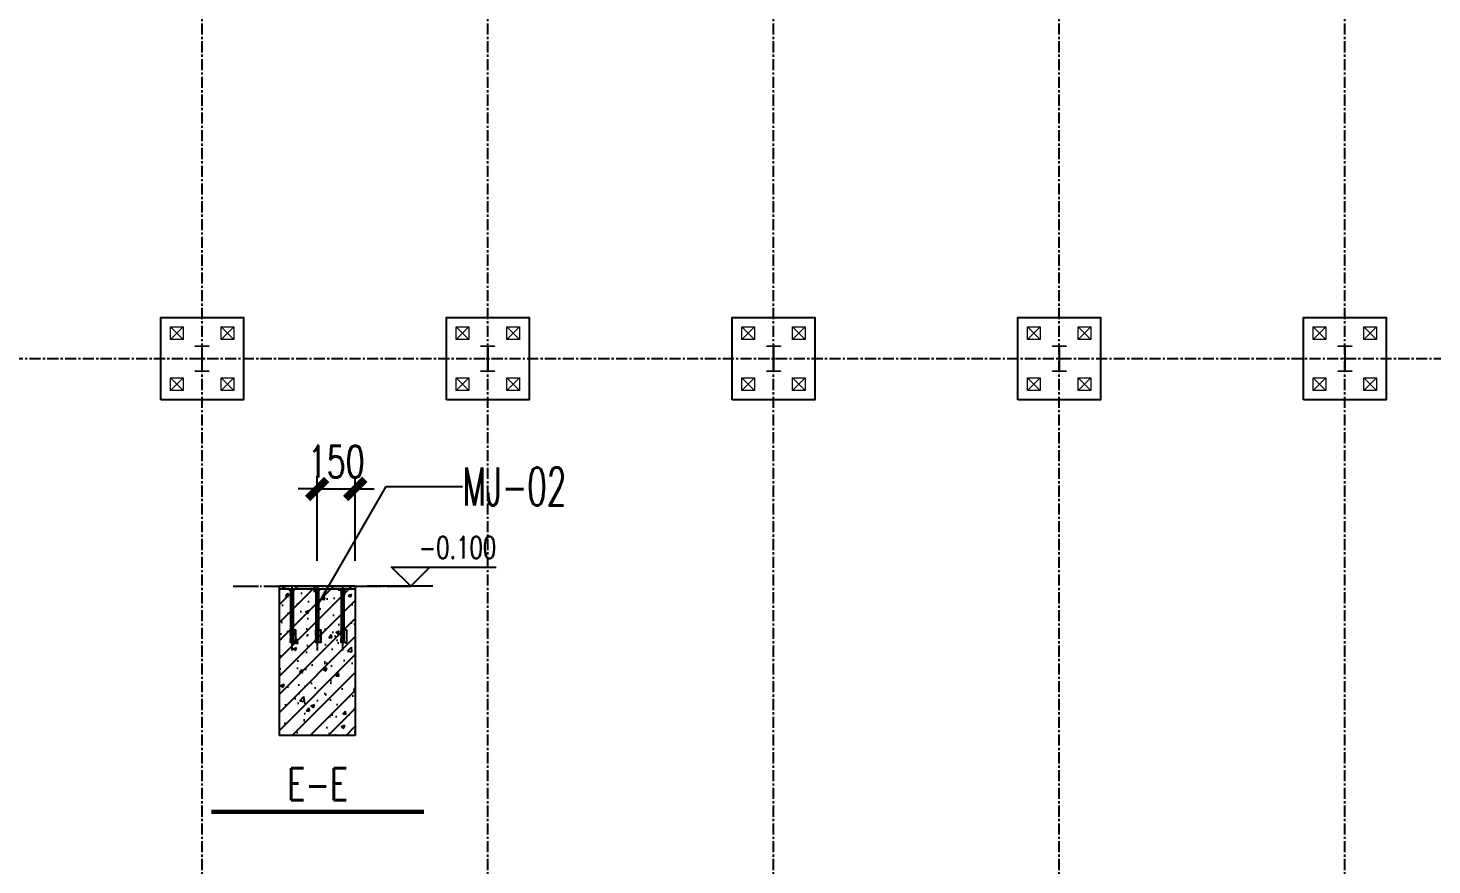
# Model space of a CAD drawing. Extents: x 782294 to 1727252, y -631030 to 17645.
# Drawn here: x 1114496 to 1158720, y -549418 to -523052 of the extents above; entities that cross this region are included whole.
import ezdxf
from ezdxf.enums import TextEntityAlignment as Align

# ---------------------------------------------------------------- set-up
doc = ezdxf.new("R2010")
doc.units = 0
for name, pattern in [('CENTER', [2, 1.25, -0.25, 0.25, -0.25]), ('ZN-CENTER', [2, 1.25, -0.25, 0.25, -0.25]), ('ZN-DOTE', [2.42, 2, -0.2, 0.02, -0.2])]:
    doc.linetypes.add(name, pattern=pattern)
doc.layers.get('Defpoints').update_dxf_attribs({"color": 210})
for name, color, linetype in [('!ZN1-填充-8', 8, 'Continuous'), ('!ZN2-WALL-5', 5, 'Continuous'), ('!ZN3-铝板幕墙-3', 3, 'Continuous'), ('!ZN6-轴线-1', 1, 'ZN-CENTER'), ('2钢材断面', 2, 'Continuous'), ('3符号', 3, 'Continuous'), ('40钢材投影', 40, 'Continuous'), ('A-AXIS-DP', 126, 'Continuous'), ('ALT_CEN-0-30', 1, 'CENTER'), ('DIM', 173, 'Continuous'), ('DOTE', 1, 'CENTER'), ('S-DOTE1', 140, 'CENTER'), ('S-HATCH1-W', 252, 'Continuous'), ('TEXT', 7, 'Continuous'), ('结构轮廓线', 1, 'Continuous')]:
    doc.layers.add(name, color=color, linetype=linetype)
doc.layers.add('S-col', color=2, linetype='Continuous', lineweight=0)
doc.layers.add('S-zhuang', color=1, linetype='Continuous', lineweight=0)
doc.styles.add('DHTEXT-1', font='romans.shx', dxfattribs={"width": 0.7, "bigfont": 'chinese.shx'})
doc.styles.add('卓越符号', font='ROMANS.shx', dxfattribs={"width": 0.7, "bigfont": 'CHINESE.shx'})
doc.dimstyles.new('ZN50', dxfattribs={"dimscale": 50, "dimtxt": 2.5, "dimasz": 1.5, "dimexe": 1, "dimexo": 2, "dimgap": 0.9, "dimtad": 1, "dimdec": 0, "dimdsep": 46, "dimtxsty": 'DHTEXT-1', "dimblk": 'ARCHTICK', "dimcen": 2.5, "dimclrd": 173, "dimclre": 173, "dimclrt": 7, "dimazin": 2, "dimtfac": 1, "dimtdec": 0, "dimtix": 1, "dimtmove": 2, "dimatfit": 3, "dimfxl": 0, "dimtolj": 1, "dimtzin": 12, "dimarcsym": 0})

# ---------------------------------------------------------------- blocks, each defined once
blk = doc.blocks.new('20250821100720')
at = {"layer": 'DOTE', "ltscale": 280}
for p, q in [((121000, -8180), (121000, 83777.4)), ((130000, -8180), (130000, 83777.4)), ((139000, -8180), (139000, 83777.4)), ((148000, -8180), (148000, 83777.4)), ((157000, -8180), (157000, 83777.4)), ((195431, 53850), (-7455.8, 53850))]:
    blk.add_line(p, q, dxfattribs=at)
blk = doc.blocks.new('20240319170557')
at = {"layer": '!ZN1-填充-8'}
h = blk.add_hatch(color=252, dxfattribs=at)
h.dxf.hatch_style = 1
h.paths.add_polyline_path([(-105, 114.7), (-112.9, 114.7), (-105, 106.7)])
h = blk.add_hatch(color=252, dxfattribs=at)
h.dxf.hatch_style = 1
h.paths.add_polyline_path([(-95, 106.7), (-105, 106.7), (-105, 114.7), (-95, 114.7)])
h = blk.add_hatch(color=252, dxfattribs=at)
h.dxf.hatch_style = 1
h.paths.add_polyline_path([(-95, 114.7), (-87.1, 114.7), (-95, 106.7)])
h = blk.add_hatch(color=252, dxfattribs=at)
h.dxf.hatch_style = 1
h.paths.add_polyline_path([(-5, 114.7), (-12.9, 114.7), (-5, 106.7)])
h = blk.add_hatch(color=252, dxfattribs=at)
h.dxf.hatch_style = 1
h.paths.add_polyline_path([(5, 106.7), (-5, 106.7), (-5, 114.7), (5, 114.7)])
h = blk.add_hatch(color=252, dxfattribs=at)
h.dxf.hatch_style = 1
h.paths.add_polyline_path([(5, 114.7), (12.9, 114.7), (5, 106.7)])
h = blk.add_hatch(color=252, dxfattribs=at)
h.dxf.hatch_style = 1
h.paths.add_polyline_path([(95, 114.7), (87.1, 114.7), (95, 106.7)])
h = blk.add_hatch(color=252, dxfattribs=at)
h.dxf.hatch_style = 1
h.paths.add_polyline_path([(105, 106.7), (95, 106.7), (95, 114.7), (105, 114.7)])
h = blk.add_hatch(color=252, dxfattribs=at)
h.dxf.hatch_style = 1
h.paths.add_polyline_path([(105, 114.7), (112.9, 114.7), (105, 106.7)])
at = {"color": 8}
for p, q in [((-90.8, -46.3), (-99.2, -46.3)), ((-90.8, -47.3), (-99.2, -47.3)), ((-90.8, -48.4), (-99.2, -48.4)), ((-90.8, -49.4), (-99.2, -49.4)), ((-90.8, -50.5), (-99.2, -50.5)), ((-90.8, -51.5), (-99.2, -51.5)), ((-90.8, -51.5), (-99.2, -51.5)), ((-90.8, -52.6), (-99.2, -52.6)), ((-90.8, -53.6), (-99.2, -53.6)), ((-90.8, -54.6), (-99.2, -54.6)), ((9.2, -46.3), (0.8, -46.3)), ((9.2, -47.3), (0.8, -47.3)), ((9.2, -48.4), (0.8, -48.4)), ((9.2, -49.4), (0.8, -49.4)), ((9.2, -50.5), (0.8, -50.5)), ((9.2, -51.5), (0.8, -51.5)), ((9.2, -51.5), (0.8, -51.5)), ((9.2, -52.6), (0.8, -52.6)), ((9.2, -53.6), (0.8, -53.6)), ((9.2, -54.6), (0.8, -54.6)), ((109.2, -46.3), (100.8, -46.3)), ((109.2, -47.3), (100.8, -47.3)), ((109.2, -48.4), (100.8, -48.4)), ((109.2, -49.4), (100.8, -49.4)), ((109.2, -50.5), (100.8, -50.5)), ((109.2, -51.5), (100.8, -51.5)), ((109.2, -51.5), (100.8, -51.5)), ((109.2, -52.6), (100.8, -52.6)), ((109.2, -53.6), (100.8, -53.6)), ((109.2, -54.6), (100.8, -54.6)), ((-90.8, -55.7), (-99.2, -55.7)), ((-90.8, -56.7), (-99.2, -56.7)), ((-90.8, -57.8), (-99.2, -57.8)), ((-90.8, -58.8), (-99.2, -58.8)), ((-90.8, -59.9), (-99.2, -59.9)), ((-90.8, -60.9), (-99.2, -60.9)), ((-90.8, -62), (-99.2, -62)), ((-90.8, -62), (-99.2, -62)), ((-90.8, -63), (-99.2, -63)), ((-90.8, -64), (-99.2, -64)), ((-90.8, -65.1), (-99.2, -65.1)), ((-90.8, -66.1), (-99.2, -66.1)), ((-90.8, -67.2), (-99.2, -67.2)), ((-90.8, -68.2), (-99.2, -68.2)), ((-90.8, -69.3), (-99.2, -69.3)), ((-90.8, -70.3), (-99.2, -70.3)), ((-90.8, -71.3), (-99.2, -71.3)), ((-90.8, -72.4), (-99.2, -72.4)), ((-90.8, -73.4), (-99.2, -73.4)), ((-90.8, -74.5), (-99.2, -74.5)), ((-90.8, -75.5), (-99.2, -75.5)), ((-90.8, -76.6), (-99.2, -76.6)), ((-90.8, -77.6), (-99.2, -77.6)), ((-90.8, -78.6), (-99.2, -78.6)), ((-90.8, -79.7), (-99.2, -79.7)), ((-90.8, -80.7), (-99.2, -80.7)), ((-90.8, -81.8), (-99.2, -81.8)), ((-90.8, -82.8), (-99.2, -82.8)), ((-90.8, -83.9), (-99.2, -83.9)), ((-90.8, -84.9), (-99.2, -84.9)), ((-90.8, -86), (-99.2, -86)), ((-90.8, -87), (-99.2, -87)), ((-90.8, -88), (-99.2, -88)), ((-90.8, -89.1), (-99.2, -89.1)), ((-90.8, -90.1), (-99.2, -90.1)), ((-90.8, -91.2), (-99.2, -91.2)), ((-90.8, -92.2), (-99.2, -92.2)), ((-90.8, -93.3), (-99.2, -93.3)), ((-90.8, -94.3), (-99.2, -94.3)), ((9.2, -55.7), (0.8, -55.7)), ((9.2, -56.7), (0.8, -56.7)), ((9.2, -57.8), (0.8, -57.8)), ((9.2, -58.8), (0.8, -58.8)), ((9.2, -59.9), (0.8, -59.9)), ((9.2, -60.9), (0.8, -60.9)), ((9.2, -62), (0.8, -62)), ((9.2, -62), (0.8, -62)), ((9.2, -63), (0.8, -63)), ((9.2, -64), (0.8, -64)), ((9.2, -65.1), (0.8, -65.1)), ((9.2, -66.1), (0.8, -66.1)), ((9.2, -67.2), (0.8, -67.2)), ((9.2, -68.2), (0.8, -68.2)), ((9.2, -69.3), (0.8, -69.3)), ((9.2, -70.3), (0.8, -70.3)), ((9.2, -71.3), (0.8, -71.3)), ((9.2, -72.4), (0.8, -72.4)), ((9.2, -73.4), (0.8, -73.4)), ((9.2, -74.5), (0.8, -74.5)), ((9.2, -75.5), (0.8, -75.5)), ((9.2, -76.6), (0.8, -76.6)), ((9.2, -77.6), (0.8, -77.6)), ((9.2, -78.6), (0.8, -78.6)), ((9.2, -79.7), (0.8, -79.7)), ((9.2, -80.7), (0.8, -80.7)), ((9.2, -81.8), (0.8, -81.8)), ((9.2, -82.8), (0.8, -82.8)), ((9.2, -83.9), (0.8, -83.9)), ((9.2, -84.9), (0.8, -84.9)), ((9.2, -86), (0.8, -86)), ((9.2, -87), (0.8, -87)), ((9.2, -88), (0.8, -88)), ((9.2, -89.1), (0.8, -89.1)), ((9.2, -90.1), (0.8, -90.1)), ((9.2, -91.2), (0.8, -91.2)), ((9.2, -92.2), (0.8, -92.2)), ((9.2, -93.3), (0.8, -93.3)), ((9.2, -94.3), (0.8, -94.3)), ((109.2, -55.7), (100.8, -55.7)), ((109.2, -56.7), (100.8, -56.7)), ((109.2, -57.8), (100.8, -57.8)), ((109.2, -58.8), (100.8, -58.8)), ((109.2, -59.9), (100.8, -59.9)), ((109.2, -60.9), (100.8, -60.9)), ((109.2, -62), (100.8, -62)), ((109.2, -62), (100.8, -62)), ((109.2, -63), (100.8, -63)), ((109.2, -64), (100.8, -64)), ((109.2, -65.1), (100.8, -65.1)), ((109.2, -66.1), (100.8, -66.1)), ((109.2, -67.2), (100.8, -67.2)), ((109.2, -68.2), (100.8, -68.2)), ((109.2, -69.3), (100.8, -69.3)), ((109.2, -70.3), (100.8, -70.3)), ((109.2, -71.3), (100.8, -71.3)), ((109.2, -72.4), (100.8, -72.4)), ((109.2, -73.4), (100.8, -73.4)), ((109.2, -74.5), (100.8, -74.5)), ((109.2, -75.5), (100.8, -75.5)), ((109.2, -76.6), (100.8, -76.6)), ((109.2, -77.6), (100.8, -77.6)), ((109.2, -78.6), (100.8, -78.6)), ((109.2, -79.7), (100.8, -79.7)), ((109.2, -80.7), (100.8, -80.7)), ((109.2, -81.8), (100.8, -81.8)), ((109.2, -82.8), (100.8, -82.8)), ((109.2, -83.9), (100.8, -83.9)), ((109.2, -84.9), (100.8, -84.9)), ((109.2, -86), (100.8, -86)), ((109.2, -87), (100.8, -87)), ((109.2, -88), (100.8, -88)), ((109.2, -89.1), (100.8, -89.1)), ((109.2, -90.1), (100.8, -90.1)), ((109.2, -91.2), (100.8, -91.2)), ((109.2, -92.2), (100.8, -92.2)), ((109.2, -93.3), (100.8, -93.3)), ((109.2, -94.3), (100.8, -94.3))]:
    blk.add_line(p, q, dxfattribs=at)
at = {"layer": '2钢材断面'}
for p, q in [((-150, 126.7), (-150, 114.7)), ((150, 126.7), (-150, 126.7)), ((-94, 114.7), (-150, 114.7)), ((94, 114.7), (-94, 114.7)), ((150, 114.7), (94, 114.7)), ((150, 126.7), (150, 114.7))]:
    blk.add_line(p, q, dxfattribs=at)
at = {"layer": '40钢材投影'}
for p, q in [((-105, 106.7), (-112.9, 114.7)), ((-105, 114.7), (-105, -95.3)), ((-95, 114.7), (-95, -95.3)), ((-95, 106.7), (-87.1, 114.7)), ((-5, 106.7), (-12.9, 114.7)), ((-5, 114.7), (-5, -95.3)), ((5, 114.7), (5, -95.3)), ((5, 106.7), (12.9, 114.7)), ((95, 106.7), (87.1, 114.7)), ((95, 114.7), (95, -95.3)), ((105, 114.7), (105, -95.3)), ((105, 106.7), (112.9, 114.7)), ((-95, -95.3), (-105, -95.3)), ((5, -95.3), (-5, -95.3)), ((105, -95.3), (95, -95.3))]:
    blk.add_line(p, q, dxfattribs=at)
for points in [[(-105, -67.3), (-105, -45.3), (-95, -45.3), (-95, -95.3), (-105, -95.3), (-105, -79.3)], [(-95, -67.3), (-95, -45.3), (-85, -45.3), (-85, -95.3), (-95, -95.3), (-95, -79.3)], [(-5, -67.3), (-5, -45.3), (5, -45.3), (5, -95.3), (-5, -95.3), (-5, -79.3)], [(5, -67.3), (5, -45.3), (15, -45.3), (15, -95.3), (5, -95.3), (5, -79.3)], [(95, -67.3), (95, -45.3), (105, -45.3), (105, -95.3), (95, -95.3), (95, -79.3)], [(105, -67.3), (105, -45.3), (115, -45.3), (115, -95.3), (105, -95.3), (105, -79.3)]]:
    blk.add_lwpolyline(points, dxfattribs=at)
at = {"layer": 'ALT_CEN-0-30', "ltscale": 0.3}
for p, q in [((-100, 126.7), (-100, -126.7)), ((0, 126.7), (0, -126.7)), ((100, 126.7), (100, -126.7))]:
    blk.add_line(p, q, dxfattribs=at)
blk = doc.blocks.new('_ArchTick')
at = {"color": 0, "linetype": 'ByBlock', "const_width": 0.4}
blk.add_lwpolyline([(-0.5, -0.5), (0.5, 0.5)], dxfattribs=at)
blk = doc.blocks.new('*U418')
at = {"const_width": 0.7}
blk.add_lwpolyline([(-16.73, 0), (16.73, 0)], dxfattribs=at)
at = {"color": 0, "style": '卓越符号', "width": 0.7, "flags": 8}
blk.add_attdef('图名', text='', height=5, dxfattribs=at).set_placement((0, 1.85), align=Align.CENTER)
blk.add_attdef('比例', (19.53, 1.85), '', height=4, dxfattribs=at)
blk = doc.blocks.new('*D368')
at = {"layer": 'Defpoints', "color": 0, "ltscale": 500, "transparency": 16777216}
for p in [(322250, -569285.4), (322100, -569668.4), (322250, -569668.4)]:
    blk.add_point(p, dxfattribs=at)
at = {"layer": 'DIM', "color": 173, "linetype": 'ByBlock', "lineweight": -2, "ltscale": 500, "transparency": 16777216}
for p, q in [((322100, -569568.4), (322100, -569235.4)), ((322250, -569568.4), (322250, -569235.4)), ((322100, -569285.4), (322025, -569285.4)), ((322100, -569285.4), (322250, -569285.4)), ((322250, -569285.4), (322325, -569285.4))]:
    blk.add_line(p, q, dxfattribs=at)
at = {"layer": 'DIM', "color": 173, "lineweight": -2, "ltscale": 500, "transparency": 16777216, "xscale": 75, "yscale": 75, "zscale": 75}
blk.add_blockref('_ArchTick', (322100, -569285.4), dxfattribs=at)
at = {"layer": 'DIM', "color": 173, "lineweight": -2, "ltscale": 500, "transparency": 16777216, "xscale": 75, "yscale": 75, "zscale": 75, "rotation": 180}
blk.add_blockref('_ArchTick', (322250, -569285.4), dxfattribs=at)
at = {"layer": 'DIM', "color": 7, "ltscale": 500, "transparency": 16777216, "insert": (322175, -569177.9), "char_height": 125, "attachment_point": 5, "style": 'DHTEXT-1'}
blk.add_mtext('\\A1;150', dxfattribs=at)
blk = doc.blocks.new('*U24')
at = {"ltscale": 10}
blk.add_line((3.48, 0), (-6.85, 0), dxfattribs=at)
blk.add_lwpolyline([(3, 3), (0, 0), (-3, 3), (13.45, 3)])
at = {"color": 0, "style": '卓越符号', "width": 0.7, "flags": 8}
blk.add_attdef('±0.000', text='', height=3.5, dxfattribs=at).set_placement((13.45, 4.35), align=Align.RIGHT)
blk = doc.blocks.new('S-ZHUANG-400')
at = {"layer": 'S-zhuang'}
for p, q in [((200, -200), (-200, 200)), ((-200, -200), (200, 200))]:
    blk.add_line(p, q, dxfattribs=at)
blk.add_lwpolyline([(-200, 200), (200, 200), (200, -200), (-200, -200)], close=True, dxfattribs=at)
blk = doc.blocks.new('CT4')
at = {"layer": 'S-DOTE1', "ltscale": 0.25}
for p, q in [((-99971, -169242), (-100091, -169242)), ((-100031, -169182), (-100031, -169302))]:
    blk.add_line(p, q, dxfattribs=at)
at = {"layer": 'S-HATCH1-W'}
blk.add_lwpolyline([(-101331, -170542), (-101331, -167942), (-98731, -167942), (-98731, -170542)], close=True, dxfattribs=at)
at = {"layer": 'S-zhuang', "rotation": 90}
for p in [(-100831, -168442), (-99231, -168442), (-100831, -170042), (-99231, -170042)]:
    blk.add_blockref('S-ZHUANG-400', p, dxfattribs=at)
blk = doc.blocks.new('A$C46867589')
at = {"layer": 'S-col'}
for points in [[(120785, 54250), (121215, 54250), (121215, 54232), (121006, 54232), (121006, 53468), (121215, 53468), (121215, 53450), (120785, 53450), (120785, 53468), (120994, 53468), (120994, 54232), (120785, 54232)], [(129785, 54250), (130215, 54250), (130215, 54232), (130006, 54232), (130006, 53468), (130215, 53468), (130215, 53450), (129785, 53450), (129785, 53468), (129994, 53468), (129994, 54232), (129785, 54232)], [(138785, 54250), (139215, 54250), (139215, 54232), (139006, 54232), (139006, 53468), (139215, 53468), (139215, 53450), (138785, 53450), (138785, 53468), (138994, 53468), (138994, 54232), (138785, 54232)], [(147785, 54250), (148215, 54250), (148215, 54232), (148006, 54232), (148006, 53468), (148215, 53468), (148215, 53450), (147785, 53450), (147785, 53468), (147994, 53468), (147994, 54232), (147785, 54232)], [(156785, 54250), (157215, 54250), (157215, 54232), (157006, 54232), (157006, 53468), (157215, 53468), (157215, 53450), (156785, 53450), (156785, 53468), (156994, 53468), (156994, 54232), (156785, 54232)]]:
    blk.add_lwpolyline(points, close=True, dxfattribs=at)
at = {"layer": 'S-zhuang'}
for p in [(221031, 223092), (230031, 223092), (239031, 223092), (248031, 223092), (257031, 223092)]:
    blk.add_blockref('CT4', p, dxfattribs=at)
blk = doc.blocks.new('20250913092144')
at = {"layer": '!ZN1-填充-8', "ltscale": 20}
h = blk.add_hatch(dxfattribs=at)
h.set_pattern_fill('钢筋混凝土', color=256, scale=20)
h.set_pattern_definition([(45, (62166, 69172.554), (-35.35534, 35.35534), []), (50, (62166, 69172.55), (143.45204, -12.55043), [15, -165]), (355, (62166, 69172.55), (-27.75027, 150.43843), [12, -132]), (100.4514, (62177.95, 69171.51), (115.70188, 137.8879), [12.74804, -140.22842]), (46.1842, (62166, 69212.55), (213.4482, -33.1038), [22.5, -247.5]), (96.6356, (62183.79, 69209.8), (186.93254, 194.82357), [19.12206, -210.3426]), (351.1842, (62166, 69212.55), (186.9324, 194.8237), [18, -198]), (21, (62186, 69202.55), (119.38141, -80.52378), [15, -165]), (326, (62186, 69202.55), (48.66307, 145.03), [12, -132]), (71.4514, (62195.95, 69195.84), (168.04453, 64.5061), [12.74804, -140.22842]), (37.5, (62166, 69172.554), (2.43197, 66.57877), [0, -130.4, 0, -134, 0, -132.5]), (7.5, (62166, 69172.554), (52.61391, 78.88234), [0, -76.4, 0, -127.4, 0, -50.5]), (327.5, (62121.4, 69172.554), (106.764487, -4.510974), [0, -50, 0, -156, 0, -207]), (317.5, (62101.4, 69172.55), (116.63723, 20.021), [0, -65, 0, -103.6, 0, -147])])
h.paths.add_polyline_path([(-152.8, 888.4), (-152.8, 688.4), (-152, 300.9), (148, 300.9), (148, 888.4)])
at = {"layer": '!ZN2-WALL-5'}
for p, q in [((-152, 888.4), (-152, 300.9)), ((148, 888.4), (148, 300.9)), ((148, 300.9), (-152, 300.9))]:
    blk.add_line(p, q, dxfattribs=at)
at = {"layer": '!ZN6-轴线-1', "color": 1, "linetype": 'ZN-DOTE', "ltscale": 50}
blk.add_line((-333.2, 888.4), (366.3, 888.4), dxfattribs=at)
at = {"layer": '3符号', "color": 7}
ref = blk.add_blockref('*U24', (366.2, 888.4), dxfattribs=dict(at, xscale=25, yscale=25, zscale=25))
ref.add_attrib('±0.000', '-0.100', dxfattribs={"layer": '0', "color": 0, "height": 87.5, "style": '卓越符号', "width": 0.7}).set_placement((702.4, 997.1), align=Align.RIGHT)
ref = blk.add_blockref('*U418', (0, 0), dxfattribs=dict(at, xscale=25, yscale=25, zscale=25))
ref.add_attrib('图名', 'E-E', dxfattribs={"layer": '0', "color": 0, "height": 125, "style": '卓越符号', "width": 0.7}).set_placement((0, 46.2), align=Align.CENTER)
at = {"layer": 'ALT_CEN-0-30', "linetype": 'ByBlock', "ltscale": 50}
blk.add_blockref('20240319170557', (-2, 761.6), dxfattribs=at)
at = {"layer": 'TEXT', "ltscale": 500, "style": 'DHTEXT-1', "width": 0.6}
blk.add_text('MJ-02', height=150, dxfattribs=at).set_placement((570.8, 1280.8), align=Align.MIDDLE_LEFT)
at = {"layer": 'DIM', "ltscale": 500}
dim = blk.add_linear_dim(base=(148, 1271.3), p1=(-2, 888.4), p2=(148, 888.4), dimstyle='ZN50', dxfattribs=at)
dim.commit()
dim.dimension.update_dxf_attribs({"geometry": '*D368', "text_midpoint": (73, 1378.8), "insert": (-322102, 570556.7)})
at = {"layer": 'DIM', "color": 1}
blk.add_leader([(-2, 810.4), (269.6, 1280.8), (570.8, 1280.8)], dimstyle='ZN50', dxfattribs=at)

msp = doc.modelspace()

# ---------------------------------------------------------------- block references
at = {"layer": '!ZN3-铝板幕墙-3', "ltscale": 1750}
msp.add_blockref('A$C46867589', (998978.7, -587318.4), dxfattribs=at)
at = {"layer": 'A-AXIS-DP', "ltscale": 2800}
msp.add_blockref('20250821100720', (998978.7, -587318.4), dxfattribs=at)
at = {"layer": '结构轮廓线', "ltscale": 500, "xscale": 8, "yscale": 8, "zscale": 8}
msp.add_blockref('20250913092144', (1123619.2, -547743.6, 0), dxfattribs=at)

doc.saveas('drawing.dxf')
